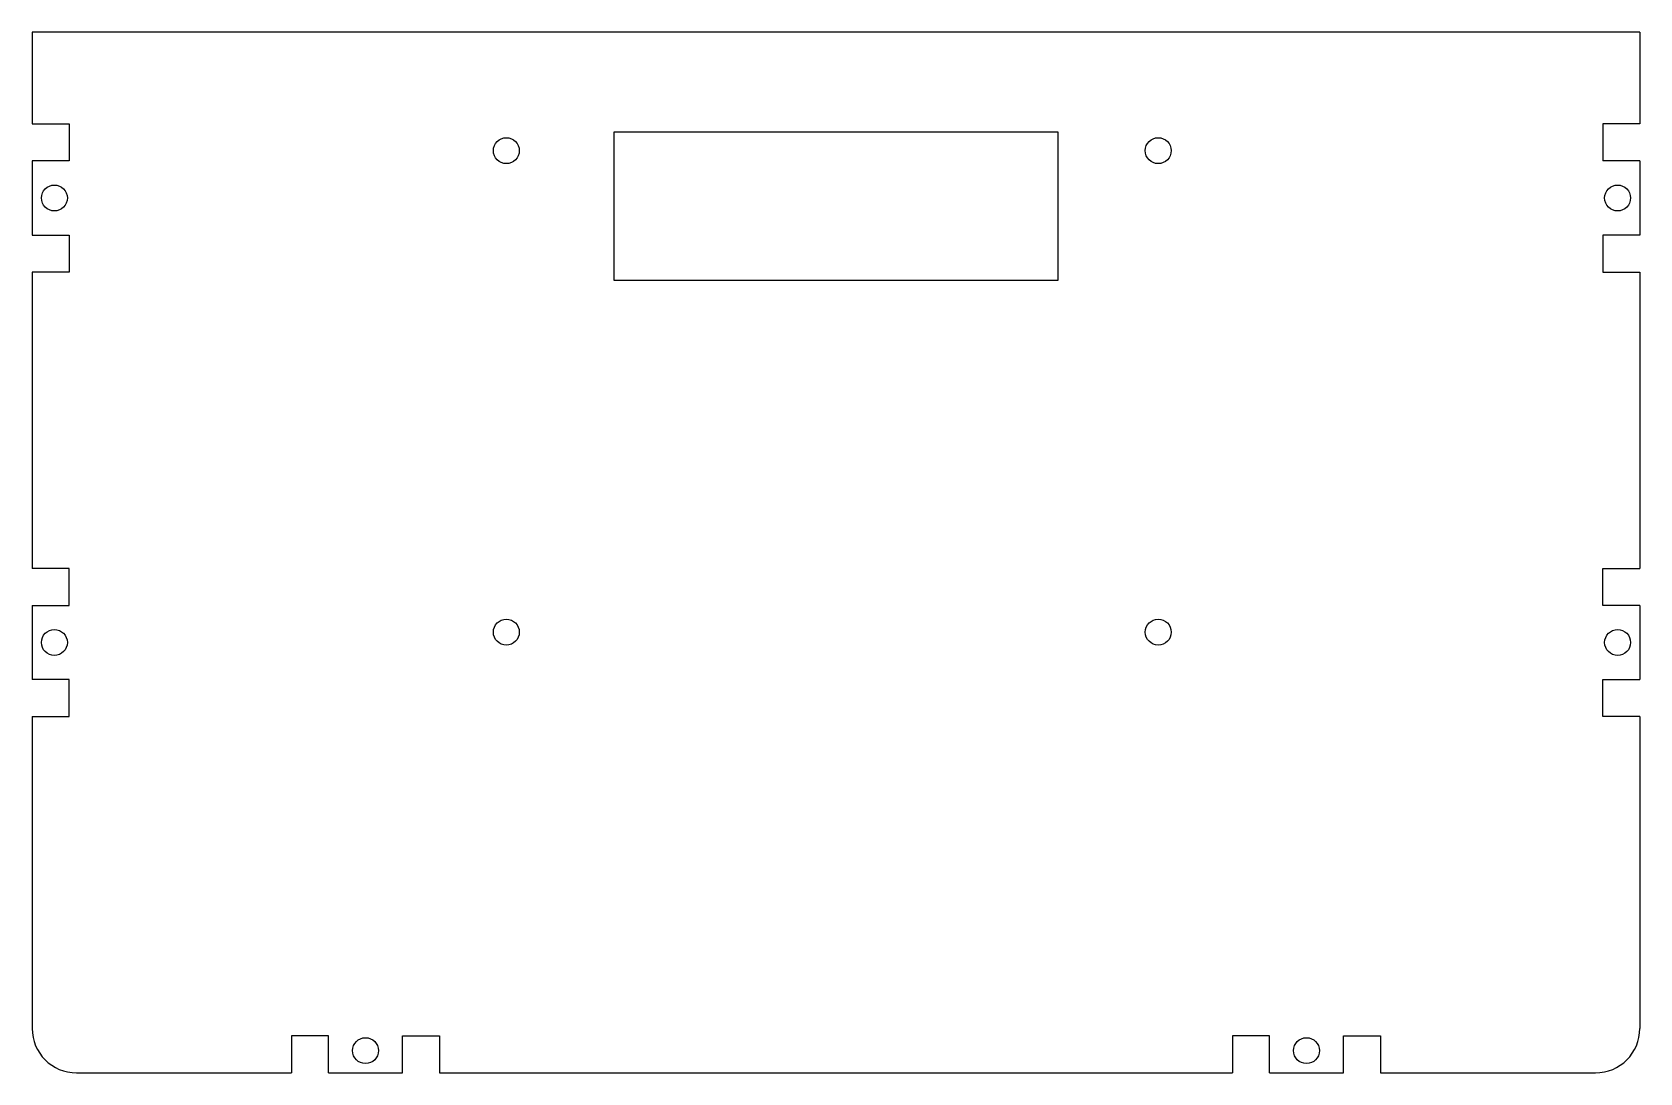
# Model space of a CAD drawing. Header units: millimetres. Extents: x -108 to 108, y -34 to 106.
import ezdxf

# ---------------------------------------------------------------- set-up
doc = ezdxf.new("R2010")
doc.units = ezdxf.units.MM

msp = doc.modelspace()

# ---------------------------------------------------------------- linework, layer by layer
at = {"color": 7, "linetype": 'Continuous', "lineweight": 25}
for p, q in [((108.5, 106.5), (-108.5, 106.5)), ((-108.5, 106.5), (-108.5, 94.11)), ((108.5, 106.5), (108.5, 94.11)), ((-108.5, 94.11), (-103.5, 94.11)), ((-103.5, 94.11), (-103.5, 89.11)), ((103.5, 94.11), (103.5, 89.11)), ((108.5, 94.11), (103.5, 94.11)), ((30, 93), (-30, 93)), ((-30, 93), (-30, 73)), ((30, 73), (30, 93)), ((-103.5, 89.11), (-108.5, 89.11)), ((-108.5, 89.11), (-108.5, 79.11)), ((108.5, 89.11), (103.5, 89.11)), ((108.5, 89.11), (108.5, 79.11)), ((-108.5, 79.11), (-103.5, 79.11)), ((-103.5, 79.11), (-103.5, 74.11)), ((103.5, 79.11), (103.5, 74.11)), ((108.5, 79.11), (103.5, 79.11)), ((-103.5, 74.11), (-108.5, 74.11)), ((-108.5, 74.11), (-108.5, 34.11)), ((103.5, 74.11), (108.5, 74.11)), ((108.5, 74.11), (108.5, 34.11)), ((-30, 73), (30, 73)), ((-103.5, 34.11), (-108.5, 34.11)), ((-103.5, 29.11), (-103.5, 34.11)), ((103.5, 29.11), (103.5, 34.11)), ((103.5, 34.11), (108.5, 34.11)), ((-108.5, 29.11), (-103.5, 29.11)), ((-108.5, 29.11), (-108.5, 19.11)), ((108.5, 29.11), (103.5, 29.11)), ((108.5, 29.11), (108.5, 19.11)), ((-103.5, 19.11), (-108.5, 19.11)), ((-103.5, 14.11), (-103.5, 19.11)), ((103.5, 14.11), (103.5, 19.11)), ((103.5, 19.11), (108.5, 19.11)), ((-108.5, 14.11), (-103.5, 14.11)), ((-108.5, 14.11), (-108.5, -28)), ((108.5, 14.11), (103.5, 14.11)), ((108.5, 14.11), (108.5, -28)), ((-73.5, -29), (-73.5, -34)), ((-68.5, -29), (-73.5, -29)), ((-68.5, -34), (-68.5, -29)), ((-58.5, -34), (-58.5, -29)), ((-58.5, -29), (-53.5, -29)), ((-53.5, -29), (-53.5, -34)), ((53.5, -29), (53.5, -34)), ((58.5, -29), (53.5, -29)), ((58.5, -34), (58.5, -29)), ((68.5, -34), (68.5, -29)), ((68.5, -29), (73.5, -29)), ((73.5, -29), (73.5, -34)), ((-102.5, -34), (-73.5, -34)), ((-68.5, -34), (-58.5, -34)), ((-53.5, -34), (53.5, -34)), ((58.5, -34), (68.5, -34)), ((73.5, -34), (102.5, -34))]:
    msp.add_line(p, q, dxfattribs=at)
for centre in [(-44.5, 90.5), (43.5, 90.5), (-105.5, 84.11), (105.5, 84.11), (-44.5, 25.5), (43.5, 25.5), (-105.5, 24.11), (105.5, 24.11), (-63.5, -31), (63.5, -31)]:
    msp.add_circle(centre, 1.75, dxfattribs=at)
for centre, start, end in [((-102.5, -28), 180, 270), ((102.5, -28), 270, 0)]:
    msp.add_arc(centre, 6, start, end, dxfattribs=at)

doc.saveas('drawing.dxf')
